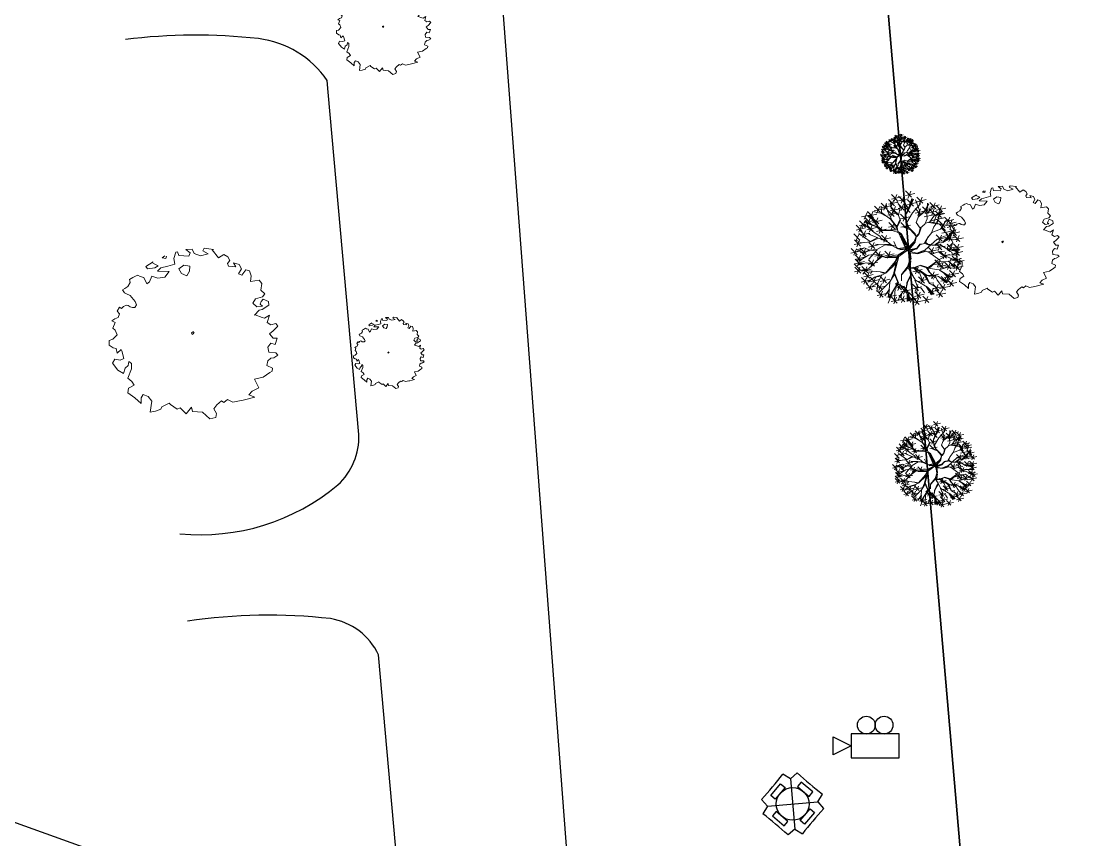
# Model space of a CAD drawing. Extents: x 2080 to 102394, y 2071 to 93424.
# Drawn here: x 83767 to 84827, y 77127 to 77948 of the extents above; entities that cross this region are included whole.
import ezdxf

# ---------------------------------------------------------------- set-up
doc = ezdxf.new("R2010")
doc.units = 0
doc.header["$LTSCALE"] = 20
doc.header["$MEASUREMENT"] = 0
for name, color, linetype, lineweight in [('camera', 11, 'Continuous', 13), ('division', 13, 'Continuous', 18), ('Mango tree', 96, 'Continuous', 5), ('NEEM TREE', 84, 'Continuous', 5), ('sappotta', 114, 'Continuous', 5), ('tree', 60, 'Continuous', 0)]:
    doc.layers.add(name, color=color, linetype=linetype, lineweight=lineweight)
doc.layers.add('ELEC', color=11, linetype='Continuous')
doc.layers.add('road', color=2, linetype='Continuous')
doc.layers.add('patta duplicate', color=230, linetype='Continuous', plot=False)

# ---------------------------------------------------------------- blocks, each defined once
blk = doc.blocks.new('NEEM')
at = {"layer": 'sappotta', "linetype": 'Continuous'}
for p, q in [((0.003, 1.132), (-0.083, 1.127)), ((-0.083, 1.127), (-0.023, 1.083)), ((0.03, 1.077), (0.003, 1.132)), ((0.162, 1.144), (0.142, 1.112)), ((0.283, 1.13), (0.162, 1.144)), ((0.267, 1.123), (0.283, 1.13)), ((0.351, 1.016), (0.267, 1.123)), ((-0.359, 1.043), (-0.396, 1.016)), ((-0.396, 1.016), (-0.345, 1.011)), ((-0.345, 1.011), (-0.34, 1.039)), ((-0.213, 1.092), (-0.242, 1.007)), ((-0.242, 1.007), (-0.23, 0.935)), ((-0.191, 1.099), (-0.213, 1.092)), ((-0.177, 1.048), (-0.191, 1.099)), ((-0.043, 1.039), (-0.177, 1.048)), ((-0.023, 1.083), (-0.043, 1.039)), ((0.114, 1.043), (0.03, 1.077)), ((0.216, 1.072), (0.114, 1.043)), ((0.142, 1.112), (0.216, 1.072)), ((0.421, 1.063), (0.351, 1.016)), ((0.473, 1.03), (0.421, 1.063)), ((0.472, 0.942), (0.501, 0.982)), ((0.501, 0.982), (0.473, 1.03)), ((-0.517, 0.963), (-0.614, 0.901)), ((-0.614, 0.901), (-0.589, 0.87)), ((-0.589, 0.87), (-0.494, 0.884)), ((-0.521, 0.945), (-0.521, 0.945)), ((-0.449, 0.913), (-0.521, 0.945)), ((-0.494, 0.884), (-0.449, 0.913)), ((-0.415, 0.884), (-0.459, 0.839)), ((-0.32, 0.906), (-0.415, 0.884)), ((-0.23, 0.935), (-0.32, 0.906)), ((-0.108, 0.922), (-0.177, 0.872)), ((-0.177, 0.872), (-0.139, 0.809)), ((-0.027, 0.908), (-0.108, 0.922)), ((-0.034, 0.839), (-0.027, 0.908)), ((0.483, 0.908), (0.472, 0.942)), ((0.581, 0.9), (0.483, 0.908)), ((0.551, 0.95), (0.581, 0.9)), ((0.627, 0.928), (0.551, 0.95)), ((0.616, 0.806), (0.654, 0.87)), ((0.654, 0.87), (0.627, 0.928)), ((0.715, 0.86), (0.66, 0.788)), ((0.762, 0.844), (0.715, 0.86)), ((0.783, 0.779), (0.762, 0.844)), ((-0.783, 0.757), (-0.83, 0.729)), ((-0.83, 0.729), (-0.826, 0.714)), ((-0.826, 0.714), (-0.818, 0.692)), ((-0.749, 0.774), (-0.783, 0.757)), ((-0.717, 0.789), (-0.749, 0.774)), ((-0.689, 0.772), (-0.717, 0.789)), ((-0.638, 0.758), (-0.689, 0.772)), ((-0.598, 0.672), (-0.638, 0.758)), ((-0.533, 0.776), (-0.562, 0.699)), ((-0.452, 0.75), (-0.533, 0.776)), ((-0.459, 0.839), (-0.303, 0.837)), ((-0.361, 0.762), (-0.452, 0.75)), ((-0.303, 0.837), (-0.361, 0.762)), ((-0.139, 0.809), (-0.067, 0.78)), ((-0.067, 0.78), (-0.034, 0.839)), ((0.66, 0.788), (0.616, 0.806)), ((0.776, 0.704), (0.783, 0.779)), ((0.888, 0.723), (0.776, 0.704)), ((0.924, 0.679), (0.888, 0.723)), ((-0.892, 0.613), (-0.923, 0.594)), ((-0.923, 0.594), (-0.895, 0.555)), ((-0.85, 0.638), (-0.892, 0.613)), ((-0.818, 0.692), (-0.85, 0.638)), ((-0.562, 0.699), (-0.598, 0.672)), ((0.913, 0.591), (0.924, 0.679)), ((0.964, 0.541), (0.913, 0.591)), ((-0.895, 0.555), (-0.868, 0.54)), ((-0.868, 0.54), (-0.818, 0.517)), ((-0.818, 0.517), (-0.752, 0.44)), ((-0.752, 0.44), (-0.735, 0.394)), ((0.804, 0.415), (0.84, 0.475)), ((0.84, 0.475), (0.934, 0.5)), ((0.917, 0.437), (0.904, 0.404)), ((0.942, 0.471), (0.917, 0.437)), ((0.934, 0.5), (0.964, 0.541)), ((1.014, 0.439), (0.942, 0.471)), ((1.018, 0.389), (1.014, 0.439)), ((-0.96, 0.366), (-0.994, 0.31)), ((-0.994, 0.31), (-0.961, 0.275)), ((-0.935, 0.345), (-0.96, 0.366)), ((-0.908, 0.372), (-0.935, 0.345)), ((-0.87, 0.389), (-0.908, 0.372)), ((-0.846, 0.386), (-0.87, 0.389)), ((-0.821, 0.367), (-0.846, 0.386)), ((-0.788, 0.359), (-0.821, 0.367)), ((-0.757, 0.361), (-0.788, 0.359)), ((-0.735, 0.394), (-0.757, 0.361)), ((0.86, 0.367), (0.804, 0.415)), ((0.829, 0.259), (0.888, 0.326)), ((0.933, 0.378), (0.86, 0.367)), ((0.888, 0.326), (0.93, 0.332)), ((0.904, 0.404), (0.933, 0.378)), ((0.93, 0.332), (1.018, 0.389)), ((-1.023, 0.208), (-1.062, 0.182)), ((-1.062, 0.182), (-1.02, 0.162)), ((-1.02, 0.162), (-1.049, 0.084)), ((-0.978, 0.229), (-1.023, 0.208)), ((-0.961, 0.275), (-0.978, 0.229)), ((0.838, 0.262), (0.829, 0.259)), ((0.931, 0.228), (0.838, 0.262)), ((0.962, 0.217), (0.931, 0.228)), ((1.025, 0.259), (0.962, 0.217)), ((0.996, 0.16), (1.025, 0.259)), ((1.046, 0.129), (0.996, 0.16)), ((1.109, 0.149), (1.046, 0.129)), ((1.137, 0.114), (1.109, 0.149)), ((-1.049, 0.084), (-1.017, 0.059)), ((-1.017, 0.059), (-0.991, -0.002)), ((0.02, 0.041), (-0.009, 0.024)), ((-0.009, 0.024), (0, 0)), ((0, 0), (0.014, 0.011)), ((0.014, 0.011), (0.027, 0.031)), ((1.029, 0.011), (1.074, 0.049)), ((1.074, -0.047), (1.029, 0.011)), ((1.074, 0.049), (1.137, 0.114)), ((-1.097, -0.077), (-1.098, -0.14)), ((-1.048, -0.062), (-1.097, -0.077)), ((-0.991, -0.002), (-1.048, -0.062)), ((1.007, -0.166), (1.046, -0.114)), ((1.046, -0.114), (1.1, -0.129)), ((1.129, -0.047), (1.074, -0.047)), ((1.1, -0.129), (1.129, -0.047)), ((-1.098, -0.14), (-1.044, -0.173)), ((-1.044, -0.173), (-1.007, -0.185)), ((-1.007, -0.185), (-0.992, -0.244)), ((-0.992, -0.244), (-0.937, -0.198)), ((-0.937, -0.198), (-0.93, -0.213)), ((-0.93, -0.213), (-0.902, -0.318)), ((1.016, -0.234), (1.007, -0.166)), ((1.11, -0.243), (1.016, -0.234)), ((1.083, -0.306), (1.137, -0.273)), ((1.137, -0.273), (1.11, -0.243)), ((-1.025, -0.325), (-1.052, -0.378)), ((-1.052, -0.378), (-0.982, -0.471)), ((-0.953, -0.336), (-1.025, -0.325)), ((-0.902, -0.318), (-0.953, -0.336)), ((-0.888, -0.446), (-0.848, -0.411)), ((-0.848, -0.411), (-0.837, -0.355)), ((-0.837, -0.355), (-0.803, -0.383)), ((-0.803, -0.383), (-0.803, -0.452)), ((0.992, -0.411), (1.004, -0.349)), ((1.066, -0.443), (0.992, -0.411)), ((1.004, -0.349), (1.045, -0.311)), ((1.045, -0.311), (1.083, -0.306)), ((-0.982, -0.471), (-0.91, -0.516)), ((-0.91, -0.516), (-0.888, -0.446)), ((-0.803, -0.452), (-0.853, -0.576)), ((0.943, -0.565), (1.032, -0.503)), ((1.032, -0.503), (1.061, -0.484)), ((1.061, -0.484), (1.066, -0.443)), ((-0.853, -0.576), (-0.797, -0.619)), ((-0.766, -0.668), (-0.844, -0.71)), ((-0.797, -0.619), (-0.766, -0.668)), ((0.826, -0.591), (0.943, -0.565)), ((0.887, -0.704), (0.826, -0.591)), ((-0.844, -0.71), (-0.852, -0.77)), ((-0.852, -0.77), (-0.758, -0.838)), ((-0.758, -0.838), (-0.675, -0.912)), ((-0.676, -0.836), (-0.649, -0.791)), ((-0.675, -0.912), (-0.676, -0.836)), ((-0.649, -0.791), (-0.582, -0.82)), ((-0.582, -0.82), (-0.534, -0.881)), ((0.68, -0.867), (0.834, -0.828)), ((0.751, -0.797), (0.797, -0.747)), ((0.834, -0.828), (0.751, -0.797)), ((0.797, -0.747), (0.887, -0.704)), ((-0.534, -0.881), (-0.554, -1.025)), ((-0.413, -0.988), (-0.401, -0.955)), ((-0.401, -0.955), (-0.302, -0.907)), ((-0.302, -0.907), (-0.286, -0.926)), ((-0.286, -0.926), (-0.197, -0.986)), ((-0.197, -0.986), (-0.157, -0.969)), ((-0.157, -0.969), (-0.078, -1.049)), ((-0.078, -1.049), (-0.006, -0.96)), ((-0.006, -0.96), (0.006, -1.017)), ((0.287, -0.982), (0.327, -0.932)), ((0.327, -0.932), (0.391, -0.879)), ((0.391, -0.879), (0.423, -0.897)), ((0.423, -0.897), (0.47, -0.86)), ((0.47, -0.86), (0.543, -0.896)), ((0.543, -0.896), (0.652, -0.871)), ((0.652, -0.871), (0.68, -0.867)), ((-0.554, -1.025), (-0.486, -1.015)), ((-0.486, -1.015), (-0.413, -0.988)), ((0.006, -1.017), (0.139, -1.026)), ((0.139, -1.026), (0.236, -1.115)), ((0.236, -1.115), (0.314, -1.096)), ((0.324, -1.046), (0.287, -0.982)), ((0.314, -1.096), (0.324, -1.046))]:
    blk.add_line(p, q, dxfattribs=at)
blk = doc.blocks.new('TREE')
at = {"layer": 'tree', "linetype": 'ByBlock'}
for p, q in [((-0.205, 0.66), (-0.11, 0.584)), ((-0.172, 0.588), (-0.158, 0.695)), ((-0.135, 0.66), (-0.04, 0.584)), ((-0.103, 0.588), (-0.088, 0.695)), ((-0.033, 0.707), (0.062, 0.63)), ((-0.033, 0.664), (0.053, 0.689)), ((-0.03, 0.559), (-0.016, 0.666)), ((0.05, 0.583), (0.064, 0.691)), ((0.156, 0.556), (0.17, 0.664)), ((-0.47, 0.529), (-0.375, 0.452)), ((-0.437, 0.456), (-0.423, 0.564)), ((-0.362, 0.522), (-0.276, 0.546)), ((-0.361, 0.564), (-0.266, 0.488)), ((-0.329, 0.492), (-0.314, 0.599)), ((-0.306, 0.575), (-0.22, 0.6)), ((-0.29, 0.511), (-0.303, 0.57)), ((-0.273, 0.545), (-0.259, 0.653)), ((-0.224, 0.58), (-0.128, 0.503)), ((-0.224, 0.537), (-0.138, 0.562)), ((-0.207, 0.433), (-0.217, 0.605)), ((-0.205, 0.617), (-0.119, 0.642)), ((-0.191, 0.507), (-0.177, 0.615)), ((-0.135, 0.617), (-0.049, 0.642)), ((-0.118, 0.513), (-0.032, 0.538)), ((-0.117, 0.556), (-0.022, 0.479)), ((-0.089, 0.461), (-0.087, 0.635)), ((-0.085, 0.483), (-0.071, 0.591)), ((-0.063, 0.631), (0.032, 0.555)), ((-0.063, 0.588), (0.023, 0.613)), ((-0.055, 0.643), (-0.052, 0.59)), ((-0.052, 0.59), (-0.011, 0.48)), ((-0.047, 0.644), (-0.047, 0.611)), ((-0.042, 0.6), (-0.035, 0.643)), ((-0.005, 0.464), (-0.042, 0.6)), ((-0.003, 0.515), (0.083, 0.54)), ((-0.002, 0.558), (0.093, 0.481)), ((0.001, 0.473), (0.029, 0.592)), ((0.039, 0.586), (0.006, 0.477)), ((0.017, 0.613), (0.103, 0.638)), ((0.018, 0.656), (0.113, 0.579)), ((0.029, 0.592), (0.023, 0.645)), ((0.03, 0.485), (0.044, 0.593)), ((0.035, 0.641), (0.033, 0.588)), ((0.044, 0.637), (0.039, 0.586)), ((0.15, 0.552), (0.105, 0.639)), ((0.123, 0.629), (0.219, 0.552)), ((0.123, 0.586), (0.209, 0.611)), ((0.177, 0.413), (0.15, 0.552)), ((0.163, 0.545), (0.224, 0.6)), ((0.169, 0.409), (0.163, 0.545)), ((0.205, 0.587), (0.301, 0.511)), ((0.205, 0.544), (0.291, 0.569)), ((0.226, 0.503), (0.287, 0.569)), ((0.238, 0.515), (0.252, 0.622)), ((0.282, 0.487), (0.332, 0.535)), ((0.298, 0.543), (0.393, 0.466)), ((0.33, 0.47), (0.344, 0.578)), ((0.373, 0.553), (0.468, 0.477)), ((0.373, 0.511), (0.459, 0.535)), ((0.405, 0.481), (0.42, 0.589)), ((-0.561, 0.308), (-0.547, 0.415)), ((-0.542, 0.409), (-0.447, 0.333)), ((-0.51, 0.337), (-0.496, 0.444)), ((-0.501, 0.398), (-0.415, 0.423)), ((-0.5, 0.441), (-0.405, 0.364)), ((-0.452, 0.377), (-0.492, 0.415)), ((-0.47, 0.486), (-0.384, 0.511)), ((-0.468, 0.369), (-0.453, 0.476)), ((-0.314, 0.437), (-0.412, 0.488)), ((-0.314, 0.437), (-0.398, 0.504)), ((-0.398, 0.399), (-0.312, 0.424)), ((-0.397, 0.442), (-0.302, 0.366)), ((-0.388, 0.355), (-0.374, 0.462)), ((-0.295, 0.373), (-0.384, 0.406)), ((-0.365, 0.37), (-0.351, 0.477)), ((-0.295, 0.371), (-0.314, 0.437)), ((-0.206, 0.427), (-0.29, 0.511)), ((-0.274, 0.404), (-0.179, 0.328)), ((-0.241, 0.332), (-0.227, 0.439)), ((-0.12, 0.397), (-0.213, 0.432)), ((-0.108, 0.377), (-0.206, 0.427)), ((-0.14, 0.483), (-0.144, 0.522)), ((-0.112, 0.385), (-0.14, 0.483)), ((-0.081, 0.379), (-0.089, 0.461)), ((-0.059, 0.448), (0.036, 0.372)), ((-0.059, 0.406), (0.027, 0.43)), ((-0.026, 0.376), (-0.012, 0.483)), ((-0.009, 0.399), (-0.005, 0.464)), ((0.069, 0.306), (-0.009, 0.399)), ((0, 0.398), (0.001, 0.473)), ((0.07, 0.32), (0, 0.398)), ((0.108, 0.29), (0.122, 0.398)), ((0.141, 0.293), (0.169, 0.409)), ((0.143, 0.282), (0.177, 0.413)), ((0.181, 0.406), (0.226, 0.503)), ((0.188, 0.422), (0.274, 0.447)), ((0.189, 0.465), (0.284, 0.388)), ((0.221, 0.392), (0.235, 0.5)), ((0.246, 0.432), (0.332, 0.456)), ((0.247, 0.474), (0.342, 0.398)), ((0.265, 0.373), (0.282, 0.487)), ((0.267, 0.359), (0.357, 0.405)), ((0.274, 0.368), (0.285, 0.482)), ((0.279, 0.402), (0.293, 0.509)), ((0.297, 0.5), (0.383, 0.525)), ((0.331, 0.373), (0.417, 0.398)), ((0.332, 0.416), (0.427, 0.34)), ((0.357, 0.405), (0.397, 0.482)), ((0.364, 0.344), (0.378, 0.451)), ((0.409, 0.429), (0.495, 0.453)), ((0.41, 0.471), (0.505, 0.395)), ((0.411, 0.316), (0.458, 0.439)), ((0.442, 0.399), (0.456, 0.507)), ((0.514, 0.402), (0.6, 0.427)), ((0.515, 0.445), (0.61, 0.369)), ((0.547, 0.373), (0.561, 0.48)), ((-0.624, 0.307), (-0.538, 0.332)), ((-0.623, 0.35), (-0.528, 0.273)), ((-0.591, 0.277), (-0.577, 0.385)), ((-0.565, 0.242), (-0.479, 0.267)), ((-0.564, 0.285), (-0.469, 0.209)), ((-0.478, 0.18), (-0.563, 0.306)), ((-0.543, 0.367), (-0.457, 0.391)), ((-0.532, 0.213), (-0.518, 0.32)), ((-0.449, 0.308), (-0.531, 0.364)), ((-0.48, 0.328), (-0.524, 0.371)), ((-0.475, 0.329), (-0.514, 0.378)), ((-0.354, 0.341), (-0.452, 0.377)), ((-0.39, 0.223), (-0.449, 0.308)), ((-0.447, 0.273), (-0.351, 0.196)), ((-0.407, 0.225), (-0.445, 0.305)), ((-0.414, 0.2), (-0.4, 0.308)), ((-0.235, 0.3), (-0.39, 0.307)), ((-0.284, 0.274), (-0.354, 0.341)), ((-0.312, 0.273), (-0.217, 0.196)), ((-0.252, 0.302), (-0.298, 0.373)), ((-0.233, 0.303), (-0.295, 0.371)), ((-0.26, 0.236), (-0.284, 0.274)), ((-0.28, 0.2), (-0.265, 0.308)), ((-0.274, 0.361), (-0.188, 0.386)), ((-0.122, 0.26), (-0.233, 0.303)), ((-0.123, 0.268), (-0.192, 0.36)), ((-0.075, 0.245), (-0.108, 0.377)), ((-0.106, 0.295), (-0.02, 0.319)), ((-0.105, 0.337), (-0.01, 0.261)), ((-0.095, 0.334), (-0.081, 0.379)), ((-0.083, 0.292), (-0.09, 0.349)), ((-0.073, 0.265), (-0.058, 0.372)), ((0.092, 0.251), (0.069, 0.306)), ((0.106, 0.27), (0.07, 0.32)), ((0.075, 0.363), (0.171, 0.286)), ((0.075, 0.32), (0.161, 0.345)), ((0.106, 0.267), (0.141, 0.293)), ((0.106, 0.239), (0.143, 0.282)), ((0.146, 0.28), (0.235, 0.3)), ((0.233, 0.311), (0.147, 0.288)), ((0.203, 0.172), (0.217, 0.28)), ((0.235, 0.3), (0.267, 0.359)), ((0.249, 0.312), (0.344, 0.236)), ((0.249, 0.269), (0.335, 0.294)), ((0.258, 0.229), (0.331, 0.294)), ((0.282, 0.24), (0.296, 0.347)), ((0.331, 0.294), (0.411, 0.316)), ((0.343, 0.291), (0.426, 0.31)), ((0.387, 0.266), (0.402, 0.373)), ((0.412, 0.313), (0.536, 0.357)), ((0.426, 0.31), (0.537, 0.349)), ((0.542, 0.338), (0.432, 0.308)), ((0.444, 0.355), (0.539, 0.278)), ((0.444, 0.312), (0.53, 0.337)), ((0.477, 0.283), (0.491, 0.39)), ((0.482, 0.194), (0.552, 0.312)), ((0.543, 0.287), (0.638, 0.21)), ((0.543, 0.244), (0.629, 0.269)), ((0.576, 0.214), (0.59, 0.322)), ((-0.674, 0.161), (-0.588, 0.186)), ((-0.673, 0.204), (-0.578, 0.127)), ((-0.663, 0.037), (-0.649, 0.145)), ((-0.641, 0.132), (-0.626, 0.239)), ((-0.52, 0.114), (-0.622, 0.141)), ((-0.601, 0.221), (-0.506, 0.145)), ((-0.601, 0.179), (-0.515, 0.203)), ((-0.509, 0.25), (-0.584, 0.249)), ((-0.57, 0.049), (-0.556, 0.156)), ((-0.568, 0.149), (-0.554, 0.256)), ((-0.481, 0.182), (-0.517, 0.182)), ((-0.476, 0.233), (-0.509, 0.25)), ((-0.422, 0.097), (-0.478, 0.18)), ((-0.395, 0.219), (-0.476, 0.233)), ((-0.447, 0.23), (-0.361, 0.255)), ((-0.299, 0.218), (-0.39, 0.223)), ((-0.26, 0.197), (-0.339, 0.217)), ((-0.312, 0.23), (-0.227, 0.255)), ((-0.262, 0.214), (-0.299, 0.218)), ((-0.248, 0.16), (-0.262, 0.214)), ((-0.243, 0.166), (-0.26, 0.236)), ((-0.156, 0.05), (-0.248, 0.16)), ((-0.128, 0.063), (-0.243, 0.166)), ((-0.236, 0.178), (-0.14, 0.101)), ((-0.236, 0.135), (-0.15, 0.16)), ((-0.141, 0.058), (-0.223, 0.145)), ((-0.203, 0.106), (-0.189, 0.213)), ((-0.08, 0.211), (-0.122, 0.263)), ((-0.075, 0.181), (-0.122, 0.26)), ((-0.077, 0.189), (-0.075, 0.245)), ((-0.062, 0.105), (-0.077, 0.189)), ((-0.055, 0.145), (-0.076, 0.201)), ((-0.061, 0.128), (-0.023, 0.204)), ((0.002, 0.037), (0.098, 0.216)), ((0.016, 0.04), (0.088, 0.177)), ((0.088, 0.177), (0.038, 0.06)), ((0.099, 0.176), (0.043, 0.047)), ((0.044, 0.025), (0.111, 0.187)), ((0.097, 0.224), (0.092, 0.251)), ((0.098, 0.216), (0.099, 0.176)), ((0.111, 0.187), (0.106, 0.239)), ((0.171, 0.245), (0.266, 0.168)), ((0.219, 0.164), (0.188, 0.228)), ((0.188, 0.228), (0.219, 0.13)), ((0.21, 0.064), (0.221, 0.147)), ((0.217, 0.054), (0.23, 0.163)), ((0.219, 0.161), (0.256, 0.226)), ((0.23, 0.163), (0.264, 0.224)), ((0.264, 0.224), (0.401, 0.242)), ((0.311, 0.048), (0.336, 0.133)), ((0.336, 0.133), (0.424, 0.159)), ((0.401, 0.242), (0.545, 0.235)), ((0.403, 0.15), (0.428, 0.151)), ((0.418, 0.213), (0.513, 0.137)), ((0.418, 0.17), (0.504, 0.195)), ((0.424, 0.159), (0.482, 0.194)), ((0.424, 0.159), (0.503, 0.136)), ((0.428, 0.151), (0.498, 0.132)), ((0.451, 0.141), (0.465, 0.248)), ((0.492, 0.113), (0.578, 0.138)), ((0.493, 0.156), (0.588, 0.079)), ((0.503, 0.136), (0.618, 0.152)), ((0.507, 0.097), (0.612, 0.171)), ((0.525, 0.083), (0.539, 0.191)), ((0.545, 0.235), (0.583, 0.261)), ((0.624, 0.045), (0.638, 0.152)), ((-0.696, 0.067), (-0.61, 0.091)), ((-0.695, 0.109), (-0.6, 0.033)), ((-0.551, 0.034), (-0.643, -0.019)), ((-0.554, 0.036), (-0.634, 0.064)), ((-0.617, 0.009), (-0.522, -0.068)), ((-0.603, 0.078), (-0.517, 0.103)), ((-0.602, 0.121), (-0.507, 0.045)), ((-0.585, -0.064), (-0.571, 0.044)), ((-0.443, 0.057), (-0.551, 0.034)), ((-0.459, 0.055), (-0.523, 0.114)), ((-0.444, 0.06), (-0.52, 0.114)), ((-0.518, 0.024), (-0.423, -0.053)), ((-0.518, -0.019), (-0.433, 0.006)), ((-0.486, -0.048), (-0.471, 0.059)), ((-0.4, 0.037), (-0.443, 0.057)), ((-0.41, 0.046), (-0.425, 0.1)), ((-0.393, 0.041), (-0.422, 0.097)), ((-0.207, 0.033), (-0.4, 0.037)), ((-0.228, 0.012), (-0.389, 0.033)), ((-0.21, 0.018), (-0.329, -0.041)), ((-0.132, 0.037), (-0.324, -0.049)), ((-0.214, 0.023), (-0.282, 0.029)), ((-0.201, 0.034), (-0.21, 0.018)), ((-0.127, 0.055), (-0.201, 0.034)), ((-0.126, 0.049), (-0.197, 0.023)), ((0, 0), (-0.132, 0.037)), ((0, 0), (-0.126, 0.049)), ((-0.038, 0.025), (-0.118, 0.056)), ((-0.042, 0.069), (-0.062, 0.105)), ((-0.056, 0.1), (-0.061, 0.128)), ((-0.013, 0.029), (-0.058, 0.078)), ((0.006, 0.047), (-0.056, 0.1)), ((-0.003, 0.034), (-0.042, 0.069)), ((-0.005, 0.03), (-0.038, 0.025)), ((0, 0.003), (-0.026, -0.046)), ((-0.019, 0.017), (-0.002, 0.014)), ((0, 0.003), (-0.014, -0.047)), ((0.04, 0.032), (-0.005, 0.03)), ((-0.002, 0.014), (0.04, 0.032)), ((0, 0), (0.044, 0.025)), ((0, 0), (0.091, -0.073)), ((0, 0), (0.139, -0.009)), ((0.043, 0.047), (0.016, 0.04)), ((0.046, 0.011), (0.134, 0.001)), ((0.134, 0.001), (0.198, 0.023)), ((0.139, -0.009), (0.204, 0.018)), ((0.198, 0.023), (0.21, 0.064)), ((0.204, 0.018), (0.217, 0.054)), ((0.208, 0.013), (0.249, 0.015)), ((0.214, 0.023), (0.246, 0.017)), ((0.246, 0.017), (0.311, 0.048)), ((0.249, 0.015), (0.323, 0.041)), ((0.317, 0.046), (0.389, 0.033)), ((0.389, 0.033), (0.456, 0.05)), ((0.394, 0.036), (0.45, 0.001)), ((0.539, -0.18), (0.432, 0.012)), ((0.45, 0.001), (0.533, 0.007)), ((0.453, 0.094), (0.548, 0.017)), ((0.456, 0.05), (0.507, 0.095)), ((0.466, 0.002), (0.561, -0.075)), ((0.496, 0.109), (0.591, 0.032)), ((0.507, 0.095), (0.572, 0.089)), ((0.525, 0.036), (0.611, 0.061)), ((0.533, 0.007), (0.64, -0.062)), ((0.536, 0.007), (0.638, -0.031)), ((0.558, 0.007), (0.572, 0.114)), ((0.572, 0.089), (0.628, 0.107)), ((0.582, -0.077), (0.597, 0.031)), ((0.591, 0.075), (0.677, 0.099)), ((0.592, 0.117), (0.687, 0.041)), ((0.61, -0.014), (0.696, 0.011)), ((0.611, 0.029), (0.706, -0.047)), ((0.643, -0.043), (0.657, 0.064)), ((-0.682, -0.055), (-0.587, -0.131)), ((-0.682, -0.098), (-0.597, -0.073)), ((-0.65, -0.127), (-0.635, -0.02)), ((-0.454, -0.073), (-0.64, -0.051)), ((-0.529, -0.128), (-0.626, -0.133)), ((-0.618, -0.034), (-0.532, -0.009)), ((-0.526, -0.13), (-0.611, -0.175)), ((-0.588, -0.237), (-0.574, -0.129)), ((-0.454, -0.076), (-0.529, -0.128)), ((-0.334, -0.044), (-0.454, -0.076)), ((-0.342, -0.062), (-0.452, -0.073)), ((-0.324, -0.049), (-0.4, -0.184)), ((-0.329, -0.041), (-0.387, -0.146)), ((-0.285, -0.131), (-0.347, -0.181)), ((-0.171, -0.129), (-0.285, -0.131)), ((-0.163, -0.13), (-0.188, -0.191)), ((-0.078, -0.099), (-0.163, -0.13)), ((-0.069, -0.103), (-0.158, -0.138)), ((-0.149, -0.159), (-0.079, -0.113)), ((-0.026, -0.046), (-0.078, -0.099)), ((-0.014, -0.047), (-0.069, -0.103)), ((0.004, -0.038), (-0.063, -0.105)), ((0.079, -0.072), (-0.003, -0.031)), ((-0.003, -0.05), (0.044, -0.129)), ((0, -0.016), (0.079, -0.072)), ((0.007, -0.04), (0.046, -0.126)), ((0.022, -0.012), (0.134, -0.013)), ((0.129, -0.165), (0.041, -0.112)), ((0.044, -0.129), (0.133, -0.189)), ((0.046, -0.126), (0.13, -0.176)), ((0.078, -0.078), (0.151, -0.08)), ((0.091, -0.073), (0.155, -0.074)), ((0.151, -0.08), (0.196, -0.117)), ((0.155, -0.074), (0.169, -0.091)), ((0.169, -0.091), (0.199, -0.117)), ((0.199, -0.117), (0.211, -0.159)), ((0.2, -0.122), (0.28, -0.1)), ((0.291, -0.098), (0.201, -0.111)), ((0.216, -0.119), (0.216, -0.153)), ((0.28, -0.1), (0.361, -0.1)), ((0.355, -0.099), (0.432, -0.075)), ((0.361, -0.1), (0.461, -0.159)), ((0.432, -0.075), (0.535, -0.071)), ((0.451, -0.001), (0.547, -0.192)), ((0.466, -0.041), (0.552, -0.016)), ((0.488, -0.218), (0.503, -0.11)), ((0.498, -0.069), (0.584, -0.044)), ((0.499, -0.026), (0.594, -0.103)), ((0.514, -0.191), (0.529, -0.084)), ((0.55, -0.004), (0.645, -0.081)), ((0.55, -0.047), (0.636, -0.022)), ((0.634, -0.043), (0.557, -0.003)), ((0.595, -0.21), (0.609, -0.103)), ((-0.669, -0.223), (-0.583, -0.198)), ((-0.632, -0.239), (-0.536, -0.316)), ((-0.632, -0.282), (-0.546, -0.257)), ((-0.621, -0.164), (-0.525, -0.241)), ((-0.621, -0.207), (-0.535, -0.182)), ((-0.455, -0.168), (-0.611, -0.187)), ((-0.607, -0.197), (-0.556, -0.183)), ((-0.553, -0.188), (-0.605, -0.205)), ((-0.599, -0.312), (-0.585, -0.204)), ((-0.468, -0.173), (-0.583, -0.255)), ((-0.477, -0.172), (-0.553, -0.188)), ((-0.407, -0.172), (-0.477, -0.172)), ((-0.469, -0.176), (-0.374, -0.253)), ((-0.469, -0.219), (-0.384, -0.194)), ((-0.461, -0.26), (-0.365, -0.337)), ((-0.387, -0.146), (-0.455, -0.168)), ((-0.437, -0.248), (-0.422, -0.141)), ((-0.428, -0.333), (-0.414, -0.225)), ((-0.417, -0.165), (-0.398, -0.159)), ((-0.407, -0.172), (-0.4, -0.227)), ((-0.4, -0.184), (-0.39, -0.275)), ((-0.4, -0.227), (-0.395, -0.276)), ((-0.37, -0.277), (-0.303, -0.243)), ((-0.325, -0.247), (-0.37, -0.277)), ((-0.206, -0.219), (-0.325, -0.247)), ((-0.303, -0.243), (-0.21, -0.231)), ((-0.172, -0.14), (-0.282, -0.134)), ((-0.188, -0.191), (-0.235, -0.311)), ((-0.161, -0.155), (-0.227, -0.298)), ((-0.172, -0.262), (-0.086, -0.237)), ((-0.171, -0.219), (-0.076, -0.295)), ((-0.133, -0.136), (-0.161, -0.155)), ((-0.16, -0.164), (-0.132, -0.198)), ((-0.149, -0.159), (-0.133, -0.192)), ((-0.139, -0.291), (-0.125, -0.184)), ((-0.133, -0.192), (-0.055, -0.238)), ((-0.132, -0.198), (-0.107, -0.275)), ((-0.127, -0.208), (-0.055, -0.238)), ((-0.117, -0.218), (-0.106, -0.28)), ((-0.055, -0.238), (-0.018, -0.338)), ((-0.011, -0.334), (-0.049, -0.242)), ((0.13, -0.176), (0.158, -0.274)), ((0.132, -0.17), (0.336, -0.203)), ((0.14, -0.213), (0.235, -0.29)), ((0.14, -0.256), (0.226, -0.231)), ((0.145, -0.229), (0.153, -0.393)), ((0.172, -0.286), (0.187, -0.178)), ((0.211, -0.159), (0.258, -0.235)), ((0.216, -0.153), (0.259, -0.224)), ((0.235, -0.259), (0.331, -0.336)), ((0.258, -0.235), (0.307, -0.28)), ((0.259, -0.224), (0.326, -0.243)), ((0.268, -0.332), (0.282, -0.224)), ((0.309, -0.274), (0.269, -0.233)), ((0.269, -0.233), (0.328, -0.252)), ((0.322, -0.241), (0.408, -0.216)), ((0.323, -0.198), (0.418, -0.275)), ((0.326, -0.243), (0.348, -0.287)), ((0.336, -0.203), (0.433, -0.262)), ((0.355, -0.27), (0.37, -0.163)), ((0.429, -0.202), (0.524, -0.279)), ((0.438, -0.363), (0.453, -0.256)), ((0.461, -0.159), (0.582, -0.147)), ((0.461, -0.275), (0.475, -0.167)), ((0.521, -0.365), (0.535, -0.258)), ((0.528, -0.209), (0.623, -0.285)), ((0.528, -0.252), (0.613, -0.227)), ((0.547, -0.192), (0.592, -0.243)), ((0.554, -0.182), (0.649, -0.259)), ((0.554, -0.225), (0.639, -0.2)), ((0.562, -0.138), (0.658, -0.214)), ((0.562, -0.181), (0.648, -0.156)), ((0.582, -0.147), (0.612, -0.162)), ((-0.506, -0.281), (-0.565, -0.299)), ((-0.558, -0.304), (-0.462, -0.38)), ((-0.558, -0.347), (-0.472, -0.322)), ((-0.525, -0.376), (-0.511, -0.269)), ((-0.478, -0.282), (-0.508, -0.303)), ((-0.37, -0.277), (-0.506, -0.281)), ((-0.417, -0.327), (-0.504, -0.395)), ((-0.423, -0.345), (-0.497, -0.402)), ((-0.488, -0.392), (-0.392, -0.468)), ((-0.484, -0.411), (-0.423, -0.345)), ((-0.409, -0.34), (-0.482, -0.422)), ((-0.461, -0.303), (-0.375, -0.278)), ((-0.455, -0.464), (-0.441, -0.357)), ((-0.404, -0.341), (-0.422, -0.465)), ((-0.395, -0.276), (-0.417, -0.327)), ((-0.39, -0.275), (-0.409, -0.34)), ((-0.366, -0.501), (-0.351, -0.394)), ((-0.279, -0.382), (-0.343, -0.421)), ((-0.342, -0.35), (-0.247, -0.426)), ((-0.342, -0.393), (-0.256, -0.368)), ((-0.309, -0.422), (-0.295, -0.315)), ((-0.239, -0.305), (-0.279, -0.382)), ((-0.276, -0.387), (-0.268, -0.436)), ((-0.235, -0.311), (-0.207, -0.482)), ((-0.222, -0.35), (-0.127, -0.426)), ((-0.222, -0.392), (-0.137, -0.368)), ((-0.19, -0.422), (-0.175, -0.315)), ((-0.114, -0.27), (-0.177, -0.373)), ((-0.112, -0.359), (-0.155, -0.473)), ((-0.106, -0.381), (-0.152, -0.472)), ((-0.107, -0.275), (-0.112, -0.359)), ((-0.11, -0.295), (-0.106, -0.381)), ((-0.102, -0.288), (-0.096, -0.39)), ((-0.096, -0.39), (-0.033, -0.466)), ((-0.019, -0.332), (-0.084, -0.48)), ((-0.059, -0.485), (-0.045, -0.377)), ((-0.049, -0.39), (-0.027, -0.322)), ((-0.018, -0.338), (0.05, -0.461)), ((-0.008, -0.336), (0.113, -0.369)), ((-0.008, -0.35), (0.116, -0.374)), ((0.071, -0.378), (0.166, -0.455)), ((0.101, -0.498), (0.115, -0.391)), ((0.103, -0.45), (0.117, -0.343)), ((0.113, -0.369), (0.15, -0.424)), ((0.118, -0.365), (0.26, -0.428)), ((0.158, -0.274), (0.224, -0.316)), ((0.191, -0.413), (0.277, -0.388)), ((0.192, -0.37), (0.287, -0.447)), ((0.224, -0.316), (0.223, -0.378)), ((0.223, -0.378), (0.261, -0.503)), ((0.224, -0.442), (0.238, -0.335)), ((0.226, -0.313), (0.278, -0.369)), ((0.235, -0.302), (0.321, -0.277)), ((0.307, -0.28), (0.318, -0.39)), ((0.317, -0.417), (0.403, -0.392)), ((0.318, -0.374), (0.413, -0.451)), ((0.318, -0.39), (0.376, -0.506)), ((0.348, -0.287), (0.422, -0.314)), ((0.35, -0.281), (0.568, -0.298)), ((0.35, -0.446), (0.364, -0.339)), ((0.392, -0.3), (0.558, -0.305)), ((0.405, -0.334), (0.491, -0.309)), ((0.406, -0.291), (0.501, -0.368)), ((0.422, -0.314), (0.489, -0.409)), ((0.459, -0.372), (0.554, -0.449)), ((0.459, -0.415), (0.545, -0.39)), ((0.488, -0.336), (0.574, -0.311)), ((0.489, -0.293), (0.584, -0.369)), ((0.492, -0.444), (0.506, -0.337)), ((0.5, -0.309), (0.586, -0.284)), ((-0.488, -0.435), (-0.402, -0.41)), ((-0.475, -0.506), (-0.389, -0.482)), ((-0.474, -0.464), (-0.379, -0.54)), ((-0.442, -0.536), (-0.428, -0.429)), ((-0.399, -0.472), (-0.313, -0.447)), ((-0.398, -0.429), (-0.303, -0.505)), ((-0.343, -0.421), (-0.396, -0.488)), ((-0.347, -0.614), (-0.333, -0.506)), ((-0.268, -0.436), (-0.288, -0.496)), ((-0.213, -0.463), (-0.252, -0.579)), ((-0.209, -0.482), (-0.24, -0.585)), ((-0.207, -0.482), (-0.235, -0.596)), ((-0.222, -0.602), (-0.208, -0.495)), ((-0.155, -0.473), (-0.142, -0.549)), ((-0.152, -0.475), (-0.115, -0.511)), ((-0.152, -0.618), (-0.138, -0.511)), ((-0.092, -0.455), (-0.006, -0.43)), ((-0.063, -0.521), (-0.092, -0.63)), ((-0.091, -0.412), (0.004, -0.489)), ((-0.034, -0.463), (-0.063, -0.521)), ((-0.033, -0.466), (-0.018, -0.508)), ((-0.018, -0.508), (-0.018, -0.637)), ((0.05, -0.461), (0.132, -0.517)), ((0.051, -0.469), (0.065, -0.634)), ((0.074, -0.635), (0.052, -0.477)), ((0.068, -0.426), (0.164, -0.502)), ((0.068, -0.469), (0.154, -0.444)), ((0.07, -0.421), (0.156, -0.396)), ((0.12, -0.496), (0.216, -0.573)), ((0.12, -0.539), (0.206, -0.514)), ((0.132, -0.517), (0.198, -0.609)), ((0.15, -0.424), (0.207, -0.482)), ((0.153, -0.568), (0.167, -0.461)), ((0.207, -0.482), (0.209, -0.59)), ((0.24, -0.517), (0.335, -0.593)), ((0.247, -0.45), (0.265, -0.545)), ((0.26, -0.428), (0.35, -0.533)), ((0.261, -0.503), (0.292, -0.568)), ((0.272, -0.589), (0.286, -0.482)), ((0.277, -0.631), (0.291, -0.524)), ((0.319, -0.476), (0.415, -0.553)), ((0.319, -0.519), (0.405, -0.494)), ((0.401, -0.488), (0.324, -0.398)), ((0.352, -0.548), (0.366, -0.441)), ((0.391, -0.495), (0.362, -0.453)), ((0.362, -0.453), (0.382, -0.505)), ((0.371, -0.479), (0.457, -0.454)), ((0.372, -0.436), (0.467, -0.513)), ((0.404, -0.509), (0.418, -0.401)), ((-0.38, -0.584), (-0.294, -0.559)), ((-0.379, -0.541), (-0.284, -0.618)), ((-0.255, -0.573), (-0.169, -0.548)), ((-0.254, -0.53), (-0.159, -0.607)), ((-0.219, -0.63), (-0.123, -0.707)), ((-0.219, -0.673), (-0.133, -0.648)), ((-0.186, -0.702), (-0.172, -0.595)), ((-0.185, -0.589), (-0.099, -0.564)), ((-0.184, -0.546), (-0.089, -0.622)), ((-0.142, -0.549), (-0.158, -0.619)), ((-0.128, -0.611), (-0.033, -0.688)), ((-0.128, -0.654), (-0.043, -0.629)), ((-0.096, -0.683), (-0.081, -0.576)), ((-0.046, -0.61), (0.04, -0.585)), ((-0.045, -0.567), (0.05, -0.644)), ((-0.029, -0.656), (0.067, -0.732)), ((-0.017, -0.547), (0.01, -0.641)), ((-0.013, -0.64), (0.001, -0.532)), ((-0.002, -0.637), (-0.013, -0.583)), ((0.004, -0.728), (0.018, -0.621)), ((0.01, -0.616), (0.096, -0.591)), ((0.011, -0.573), (0.106, -0.649)), ((0.043, -0.645), (0.057, -0.538)), ((0.077, -0.644), (0.163, -0.62)), ((0.078, -0.602), (0.173, -0.678)), ((0.11, -0.674), (0.125, -0.567)), ((0.178, -0.59), (0.274, -0.666)), ((0.178, -0.633), (0.264, -0.608)), ((0.211, -0.662), (0.225, -0.555)), ((0.239, -0.56), (0.325, -0.535)), ((0.244, -0.559), (0.339, -0.635)), ((0.244, -0.602), (0.33, -0.577)), ((0.266, -0.53), (0.284, -0.575)), ((-0.029, -0.698), (0.057, -0.674))]:
    blk.add_line(p, q, dxfattribs=at)
blk = doc.blocks.new('A$C2E3D03D7')
at = {"layer": 'ELEC', "linetype": 'Continuous', "ltscale": 0.5}
for p, q in [((30.6, 56), (23.4, 61.2)), ((30.6, 56), (37.8, 61.2)), ((30.6, 56), (30.6, 5.2)), ((5.2, 30.6), (0, 37.8)), ((56, 30.6), (61.2, 37.8)), ((5.2, 30.6), (0, 23.4)), ((5.2, 30.6), (56, 30.6)), ((56, 30.6), (61.2, 23.4)), ((30.6, 5.2), (23.4, 0)), ((30.6, 5.2), (37.8, 0))]:
    blk.add_line(p, q, dxfattribs=at)
for points in [[(9.5, 40.9), (20.3, 51.7), (24.4, 47.6), (13.6, 36.8)], [(51.7, 40.9), (40.9, 51.7), (36.8, 47.6), (47.6, 36.8)], [(9.5, 20.3), (20.3, 9.5), (24.4, 13.6), (13.6, 24.4)], [(51.7, 20.3), (40.9, 9.5), (36.8, 13.6), (47.6, 24.4)]]:
    blk.add_lwpolyline(points, close=True, dxfattribs=at)
blk.add_circle((30.6, 30.6), 16.4, dxfattribs=at)
for centre, start, end in [((-373.6, 434.8), 313.2624, 316.7376), ((434.8, 434.8), 223.2624, 226.7376), ((-373.6, -373.6), 43.2624, 46.7376), ((434.8, -373.6), 133.2624, 136.7376)]:
    blk.add_arc(centre, 545.1, start, end, dxfattribs=at)
blk = doc.blocks.new('A$C22A82026')
at = {"layer": 'ELEC', "ltscale": 0.5}
blk.add_lwpolyline([(-10.21, 5.71), (-10.21, -6.29), (13.79, -6.29), (13.79, 5.71)], close=True, dxfattribs=at)
blk.add_lwpolyline([(-10.21, -0.29), (-19.21, -4.79), (-19.21, 4.21), (-10.21, -0.29)], dxfattribs=at)
blk = doc.blocks.new('A$C265A360F')
at = {"layer": 'ELEC', "ltscale": 0.5}
for centre in [(33.1, 20.9), (50.9, 20.9)]:
    blk.add_circle(centre, 8.94, dxfattribs=at)
at = {"layer": 'ELEC', "ltscale": 0.5, "xscale": 2, "yscale": 2, "zscale": 2}
blk.add_blockref('A$C22A82026', (38.4, 0.6), dxfattribs=at)

msp = doc.modelspace()

# ---------------------------------------------------------------- linework, layer by layer
at = {"layer": 'division', "lineweight": 35, "ltscale": 0.25}
msp.add_line((84567.485, 78766.38), (84776.314, 76344.039), dxfattribs=at)
at = {"layer": 'patta duplicate', "ltscale": 0.5}
msp.add_lwpolyline([(88450.657, 84067.151), (84127.797, 82684.315), (83540.963, 80377.169), (84337.551, 80292.694), (84338.201, 79890.512), (77189.571, 82827.244), (75365.053, 80162.878), (84737.949, 76793.335), (86791.228, 77204.942), (89065.024, 78174.595), (89006.283, 79510.343), (88948.024, 81170.116), (88450.657, 84067.151)], dxfattribs=at)
at = {"layer": 'road', "linetype": 'Continuous', "ltscale": 0.5}
for p, q in [((84346.352, 76704.505), (84214.255, 78440.575)), ((84075.535, 77877.061), (84074.497, 77888.661)), ((84106.253, 77533.673), (84075.535, 77877.061)), ((84182.906, 76676.786), (84126.034, 77312.545))]:
    msp.add_line(p, q, dxfattribs=at)
for centre, radius, start, end in [((83942.322, 77364.884), 569.272, 83.640074, 97.105625), ((83993.262, 77832.827), 98.573, 34.500925, 82.936759), ((84040.935, 77531.232), 65.364, 312.573557, 2.139888), ((83947.736, 77646.833), 213.76, 264.355274, 310.005978), ((84015.592, 76789.856), 562.488, 83.659914, 98.312588), ((84067.164, 77284.595), 65.168, 25.396947, 80.688976)]:
    msp.add_arc(centre, radius, start, end, dxfattribs=at)

# ---------------------------------------------------------------- block references
at = {"layer": 'camera', "ltscale": 0.5}
msp.add_blockref('A$C265A360F', (84582.302, 77221.21), dxfattribs=at)
at = {"layer": 'ELEC', "linetype": 'Continuous', "ltscale": 0.5, "rotation": 4.838476962189209}
msp.add_blockref('A$C2E3D03D7', (84513.576, 77129.944), dxfattribs=at)
at = {"layer": 'Mango tree', "linetype": 'Continuous'}
for p, xscale, yscale, zscale in [((84130.17, 77941.917), 42.2923188436107, 42.29231884365436, 42.29231884337109), ((84751.772, 77725.814, -0.001), 50.13239117048215, 50.13239117055491, 50.13239117020262), ((83938.788, 77633.755), 75.70065940330096, 75.70065940338827, 75.70065940286892), ((84135.691, 77615.056), 31.73086893570144, 31.73086893573054, 31.73086893551503)]:
    msp.add_blockref('NEEM', p, dxfattribs=dict(at, xscale=xscale, yscale=yscale, zscale=zscale))
at = {"layer": 'NEEM TREE', "linetype": 'Continuous', "extrusion": (0.00224, -0.003541, 0.999991)}
for p, xscale, yscale, zscale, rotation in [((84649.42, 77814.231, -85.893), 28.38528062685062, 28.38528062685062, 28.38528062685585, 51.50199717107439), ((84656.617, 77718.766, -85.538), 80.39050921244691, 80.3905092124507, 80.39050921246181, 51.50199717107844), ((84684.152, 77502.328, -84.707), 60.37570685274135, 60.37570685274387, 60.37570685274869, 51.5019971710769)]:
    msp.add_blockref('TREE', p, dxfattribs=dict(at, xscale=xscale, yscale=yscale, zscale=zscale, rotation=rotation))

doc.saveas('drawing.dxf')
